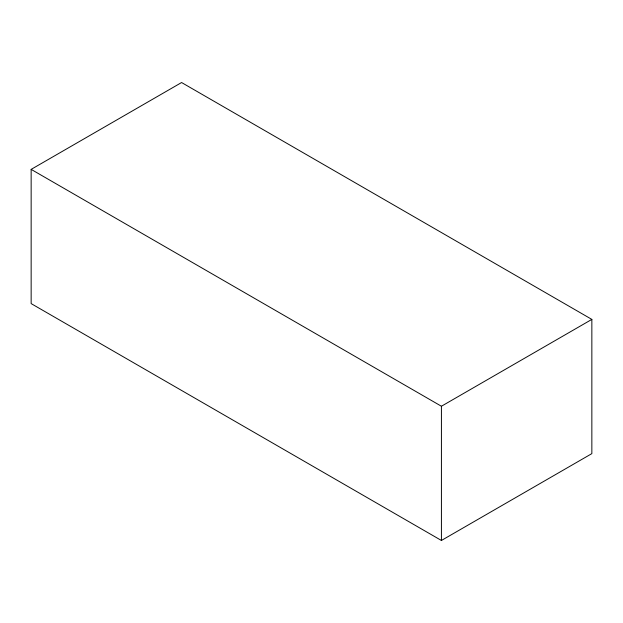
<?xml version="1.0" encoding="UTF-8"?>
<svg xmlns="http://www.w3.org/2000/svg" width="623" height="623" viewBox="0 0 623 623"><rect width="100%" height="100%" fill="white"/><g stroke="black" fill="none" stroke-linecap="round" stroke-linejoin="round"><path stroke-width="0.93" d="M31.15 169.378L181.581 82.532L591.85 319.397L591.85 453.622L441.419 540.468L31.15 303.603L31.15 169.378L441.419 406.243L591.85 319.397M441.419 406.243L441.419 540.468"/></g></svg>
